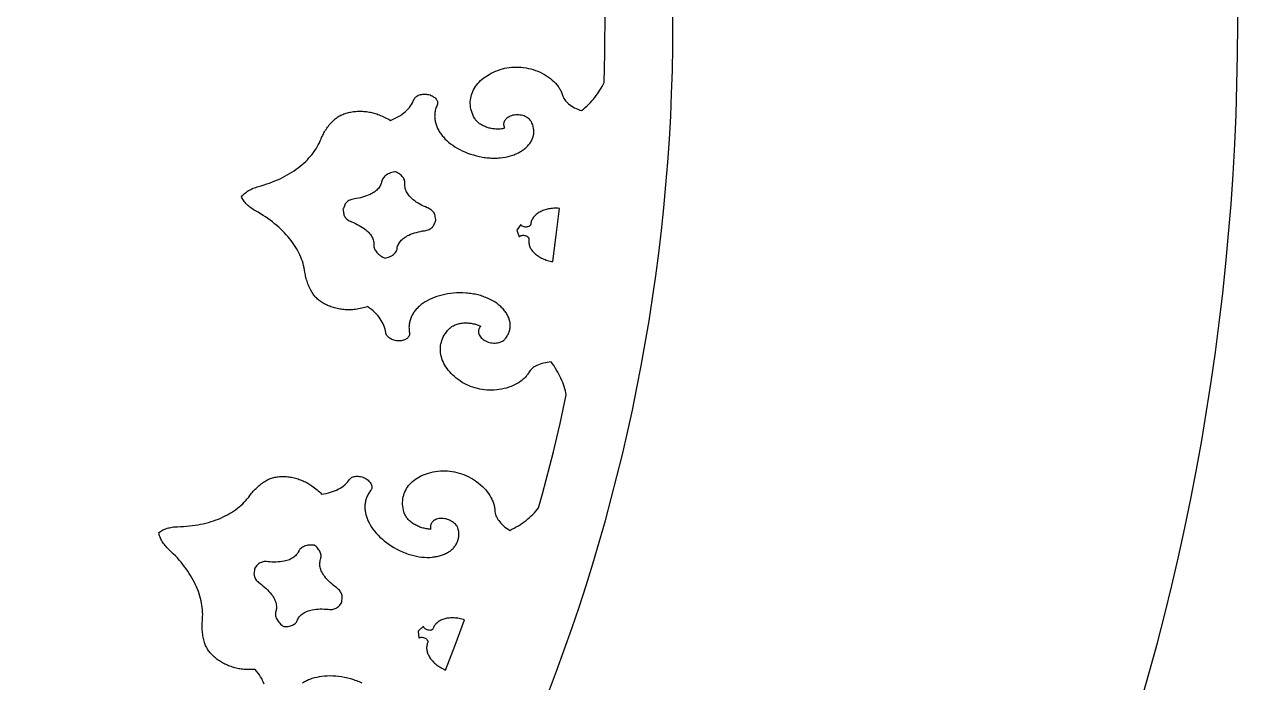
# Model space of a CAD drawing. Extents: x -570 to 570, y -570 to 570.
# Drawn here: x 284.2 to 570, y -155.1 to 0 of the extents above; entities that cross this region are included whole.
import ezdxf

# ---------------------------------------------------------------- set-up
doc = ezdxf.new("R2010")
doc.units = 0
doc.header["$MEASUREMENT"] = 0
doc.layers.add('BITMAP_LAYER', color=18, linetype='CONTINUOUS')

msp = doc.modelspace()

# ---------------------------------------------------------------- linework, layer by layer
at = {"layer": 'BITMAP_LAYER'}
for points in [[(0, 570, 0.414214), (-570, 0, 0.414214), (0, -570, 0.414214), (570, 0, 0.414214)], [(-437, 0, 0.414214), (0, -437, 0.414214), (437, 0, 0.414214), (0, 437, 0.414214)]]:
    msp.add_lwpolyline(points, format="xyb", close=True, dxfattribs=at)
for points in [[(340.77, -155.41), (340.59, -154.97), (340.38, -154.53), (340.15, -154.09), (339.89, -153.65), (339.6, -153.22), (339.3, -152.79), (338.96, -152.36), (338.6, -151.94), (338.24, -151.96), (337.88, -151.98), (337.51, -151.98), (337.14, -151.98), (336.76, -151.96), (336.39, -151.94), (336.01, -151.92), (335.63, -151.88), (335.33, -151.84), (335.04, -151.8), (334.74, -151.75), (334.44, -151.69), (334.15, -151.62), (333.85, -151.55), (333.56, -151.47), (333.27, -151.38), (332.96, -151.27), (332.66, -151.16), (332.37, -151.05), (332.08, -150.93), (331.79, -150.8), (331.51, -150.66), (331.23, -150.52), (330.96, -150.37), (330.7, -150.22), (330.44, -150.06), (330.19, -149.9), (329.94, -149.73), (329.7, -149.56), (329.47, -149.38), (329.24, -149.2), (329.02, -149.01), (328.81, -148.82), (328.61, -148.62), (328.41, -148.43), (328.23, -148.22), (328.05, -148.02), (327.88, -147.81), (327.71, -147.6), (327.56, -147.38), (327.42, -147.17), (327.28, -146.95), (327.16, -146.73), (327.04, -146.5), (326.94, -146.28), (326.84, -146.05), (326.76, -145.82), (326.69, -145.59), (326.6, -145.27), (326.51, -144.95), (326.44, -144.62), (326.37, -144.3), (326.31, -143.98), (326.26, -143.66), (326.21, -143.34), (326.18, -143.02), (326.15, -142.71), (326.13, -142.39), (326.12, -142.08), (326.12, -141.77), (326.12, -141.45), (326.13, -141.14), (326.15, -140.84), (326.18, -140.53), (326.23, -140.01), (326.25, -139.49), (326.26, -138.96), (326.24, -138.43), (326.21, -137.9), (326.16, -137.36), (326.08, -136.83), (325.99, -136.29), (325.88, -135.75), (325.75, -135.21), (325.6, -134.67), (325.43, -134.13), (325.24, -133.59), (325.04, -133.05), (324.81, -132.51), (324.57, -131.97), (324.31, -131.44), (324.03, -130.9), (323.73, -130.37), (323.42, -129.83), (323.09, -129.3), (322.74, -128.78), (322.37, -128.25), (321.99, -127.73), (321.59, -127.21), (321.17, -126.7), (320.74, -126.19), (320.29, -125.68), (319.82, -125.18), (319.34, -124.69), (318.84, -124.2), (318.32, -123.71), (318.08, -123.48), (317.85, -123.25), (317.63, -123.01), (317.42, -122.77), (317.23, -122.52), (317.04, -122.28), (316.87, -122.03), (316.72, -121.78), (316.57, -121.52), (316.44, -121.27), (316.32, -121.01), (316.21, -120.75), (316.12, -120.49), (316.04, -120.24), (315.98, -119.98), (315.93, -119.72), (316.14, -119.56), (316.36, -119.41), (316.59, -119.27), (316.83, -119.14), (317.08, -119.01), (317.34, -118.9), (317.61, -118.8), (317.88, -118.7), (318.17, -118.62), (318.46, -118.55), (318.76, -118.48), (319.07, -118.43), (319.38, -118.38), (319.7, -118.35), (320.03, -118.33), (320.36, -118.32), (321.07, -118.3), (321.77, -118.26), (322.46, -118.21), (323.15, -118.14), (323.82, -118.07), (324.48, -117.97), (325.13, -117.86), (325.78, -117.74), (326.41, -117.61), (327.03, -117.46), (327.64, -117.29), (328.24, -117.12), (328.83, -116.93), (329.41, -116.72), (329.97, -116.51), (330.52, -116.28), (331.06, -116.03), (331.59, -115.78), (332.1, -115.51), (332.6, -115.23), (333.08, -114.94), (333.55, -114.63), (334.01, -114.32), (334.45, -113.99), (334.87, -113.65), (335.28, -113.3), (335.68, -112.93), (336.06, -112.56), (336.42, -112.17), (336.76, -111.77), (337.09, -111.36), (337.4, -110.94), (337.59, -110.69), (337.77, -110.45), (337.97, -110.21), (338.17, -109.97), (338.38, -109.74), (338.6, -109.51), (338.82, -109.29), (339.06, -109.07), (339.29, -108.86), (339.54, -108.65), (339.79, -108.44), (340.05, -108.24), (340.31, -108.05), (340.58, -107.85), (340.86, -107.67), (341.14, -107.49), (341.35, -107.36), (341.56, -107.25), (341.78, -107.14), (342.01, -107.04), (342.24, -106.95), (342.48, -106.87), (342.73, -106.79), (342.98, -106.73), (343.24, -106.67), (343.5, -106.62), (343.76, -106.57), (344.03, -106.54), (344.31, -106.51), (344.59, -106.49), (344.87, -106.48), (345.15, -106.48), (345.44, -106.48), (345.73, -106.5), (346.02, -106.52), (346.32, -106.55), (346.62, -106.58), (346.91, -106.63), (347.21, -106.68), (347.51, -106.74), (347.81, -106.81), (348.11, -106.89), (348.41, -106.98), (348.71, -107.07), (349.01, -107.17), (349.31, -107.28), (349.6, -107.4), (349.9, -107.52), (350.18, -107.65), (350.45, -107.78), (350.72, -107.92), (350.99, -108.07), (351.25, -108.22), (351.51, -108.38), (351.76, -108.54), (352, -108.71), (352.31, -108.93), (352.61, -109.16), (352.91, -109.4), (353.19, -109.64), (353.47, -109.88), (353.75, -110.13), (354.01, -110.38), (354.27, -110.64), (354.82, -110.56), (355.35, -110.46), (355.86, -110.34), (356.36, -110.21), (356.85, -110.05), (357.31, -109.88), (357.76, -109.68), (358.19, -109.47), (358.6, -109.25), (358.99, -109), (359.36, -108.74), (359.7, -108.46), (360.03, -108.16), (360.33, -107.85), (360.61, -107.52), (360.86, -107.18), (360.99, -107.02), (361.13, -106.89), (361.3, -106.76), (361.49, -106.66), (361.7, -106.58), (361.92, -106.51), (362.15, -106.47), (362.39, -106.44), (362.65, -106.43), (362.91, -106.44), (363.17, -106.47), (363.44, -106.52), (363.71, -106.59), (363.98, -106.68), (364.25, -106.79), (364.51, -106.91), (364.76, -107.06), (365, -107.22), (365.21, -107.38), (365.4, -107.56), (365.57, -107.74), (365.72, -107.93), (365.84, -108.12), (365.94, -108.32), (366.02, -108.52), (366.07, -108.71), (366.09, -108.91), (366.09, -109.1), (366.07, -109.29), (366.01, -109.47), (365.93, -109.64), (365.87, -109.73), (365.81, -109.81), (365.65, -110.01), (365.51, -110.22), (365.37, -110.43), (365.24, -110.65), (365.12, -110.87), (365.01, -111.09), (364.92, -111.31), (364.83, -111.54), (364.75, -111.77), (364.68, -112), (364.62, -112.23), (364.57, -112.47), (364.53, -112.7), (364.5, -112.94), (364.47, -113.18), (364.46, -113.43), (364.46, -113.67), (364.46, -113.92), (364.48, -114.16), (364.5, -114.41), (364.53, -114.66), (364.57, -114.91), (364.62, -115.16), (364.68, -115.41), (364.75, -115.66), (364.82, -115.91), (364.91, -116.16), (365, -116.41), (365.1, -116.66), (365.21, -116.91), (365.32, -117.16), (365.45, -117.41), (365.72, -117.9), (366.03, -118.39), (366.36, -118.88), (366.73, -119.36), (367.13, -119.83), (367.55, -120.29), (368, -120.75), (368.49, -121.19), (369, -121.62), (369.53, -122.04), (370.1, -122.45), (370.68, -122.84), (371.3, -123.21), (371.94, -123.57), (372.6, -123.9), (373.29, -124.22), (373.62, -124.37), (373.96, -124.5), (374.29, -124.63), (374.63, -124.75), (374.96, -124.86), (375.29, -124.96), (375.63, -125.05), (375.96, -125.13), (376.28, -125.21), (376.61, -125.28), (376.94, -125.34), (377.26, -125.39), (377.9, -125.47), (378.53, -125.52), (379.15, -125.54), (379.75, -125.53), (380.34, -125.48), (380.62, -125.45), (380.91, -125.41), (381.19, -125.37), (381.46, -125.32), (381.73, -125.26), (381.99, -125.19), (382.25, -125.12), (382.51, -125.04), (382.75, -124.95), (382.99, -124.86), (383.23, -124.76), (383.46, -124.66), (383.68, -124.55), (383.9, -124.43), (384.11, -124.31), (384.31, -124.18), (384.5, -124.04), (384.69, -123.9), (384.87, -123.75), (385.04, -123.6), (385.21, -123.44), (385.36, -123.28), (385.51, -123.11), (385.65, -122.93), (385.78, -122.75), (385.9, -122.57), (386.01, -122.38), (386.11, -122.18), (386.21, -121.98), (386.29, -121.77), (386.36, -121.56), (386.43, -121.35), (386.48, -121.13), (386.52, -120.9), (386.55, -120.67), (386.57, -120.44), (386.58, -120.2), (386.58, -119.96), (386.57, -119.71), (386.54, -119.46), (386.5, -119.21), (386.46, -118.95), (386.42, -118.82), (386.38, -118.7), (386.34, -118.57), (386.28, -118.45), (386.15, -118.21), (385.98, -117.98), (385.79, -117.75), (385.58, -117.54), (385.34, -117.34), (385.08, -117.16), (384.81, -116.99), (384.52, -116.84), (384.22, -116.71), (383.9, -116.6), (383.58, -116.5), (383.25, -116.44), (382.92, -116.39), (382.59, -116.38), (382.25, -116.39), (381.92, -116.42), (381.62, -116.48), (381.34, -116.56), (381.08, -116.67), (380.84, -116.79), (380.62, -116.93), (380.53, -117.01), (380.43, -117.09), (380.35, -117.18), (380.27, -117.27), (380.2, -117.37), (380.14, -117.47), (380.08, -117.57), (380.03, -117.67), (379.99, -117.78), (379.96, -117.89), (379.93, -118.01), (379.91, -118.13), (379.9, -118.25), (379.9, -118.37), (379.91, -118.5), (379.92, -118.63), (379.94, -118.76), (379.98, -118.89), (379.71, -118.88), (379.45, -118.87), (379.18, -118.84), (378.92, -118.8), (378.66, -118.76), (378.4, -118.7), (378.14, -118.63), (377.89, -118.56), (377.63, -118.48), (377.38, -118.39), (377.14, -118.29), (376.9, -118.18), (376.66, -118.07), (376.43, -117.95), (376.21, -117.82), (375.99, -117.69), (375.78, -117.55), (375.57, -117.4), (375.37, -117.25), (375.18, -117.09), (375, -116.93), (374.83, -116.76), (374.66, -116.59), (374.51, -116.41), (374.36, -116.23), (374.23, -116.05), (374.1, -115.86), (373.99, -115.67), (373.89, -115.48), (373.8, -115.28), (373.72, -115.08), (373.66, -114.88), (373.54, -114.4), (373.45, -113.94), (373.39, -113.48), (373.35, -113.02), (373.35, -112.58), (373.37, -112.14), (373.42, -111.71), (373.5, -111.29), (373.6, -110.88), (373.73, -110.48), (373.88, -110.09), (374.06, -109.71), (374.27, -109.35), (374.5, -108.99), (374.75, -108.65), (375.02, -108.32), (375.32, -108), (375.64, -107.7), (375.99, -107.41), (376.35, -107.14), (376.74, -106.88), (377.14, -106.64), (377.57, -106.41), (378.02, -106.2), (378.48, -106.01), (378.97, -105.84), (379.47, -105.68), (380, -105.54), (380.54, -105.42), (381.09, -105.33), (381.67, -105.25), (382.26, -105.19), (382.8, -105.16), (383.34, -105.16), (383.89, -105.19), (384.44, -105.24), (384.99, -105.31), (385.54, -105.41), (386.1, -105.54), (386.65, -105.69), (387.19, -105.86), (387.73, -106.06), (388.26, -106.28), (388.78, -106.52), (389.29, -106.79), (389.79, -107.07), (390.27, -107.37), (390.74, -107.7), (391.22, -108.07), (391.68, -108.46), (392.12, -108.85), (392.52, -109.26), (392.9, -109.67), (393.25, -110.1), (393.58, -110.53), (393.87, -110.97), (394.13, -111.41), (394.36, -111.86), (394.46, -112.08), (394.56, -112.31), (394.65, -112.53), (394.73, -112.76), (394.8, -112.98), (394.86, -113.21), (394.92, -113.44), (394.96, -113.66), (395, -113.89), (395.03, -114.11), (395.05, -114.34), (395.06, -114.56), (395.08, -114.85), (395.13, -115.14), (395.2, -115.43), (395.3, -115.72), (395.43, -116.01), (395.58, -116.3), (395.76, -116.59), (395.96, -116.88), (396.22, -117.2), (396.49, -117.51), (396.79, -117.81), (397.11, -118.11), (397.44, -118.39), (397.8, -118.67), (398.16, -118.93), (398.55, -119.18), (399.08, -118.92), (399.6, -118.65), (400.1, -118.38), (400.59, -118.09), (401.07, -117.79), (401.53, -117.48), (401.98, -117.16), (402.41, -116.83), (402.83, -116.5), (403.24, -116.15), (403.63, -115.79), (404.01, -115.43), (404.37, -115.05), (404.72, -114.67), (405.05, -114.28), (405.37, -113.88), (406.28, -110.59), (407.16, -107.29), (408.02, -103.97), (408.84, -100.65), (409.65, -97.32), (410.42, -93.99), (411.17, -90.64), (411.89, -87.29), (411.79, -86.8), (411.68, -86.31), (411.54, -85.82), (411.4, -85.33), (411.23, -84.84), (411.05, -84.34), (410.85, -83.85), (410.63, -83.36), (410.4, -82.87), (410.15, -82.39), (409.89, -81.9), (409.6, -81.42), (409.3, -80.94), (408.99, -80.46), (408.65, -79.98), (408.31, -79.51), (407.85, -79.55), (407.4, -79.61), (406.96, -79.69), (406.53, -79.79), (406.11, -79.9), (405.71, -80.03), (405.32, -80.18), (404.94, -80.34), (404.63, -80.5), (404.34, -80.67), (404.07, -80.86), (403.82, -81.06), (403.6, -81.27), (403.4, -81.5), (403.22, -81.73), (403.07, -81.97), (402.95, -82.17), (402.83, -82.36), (402.7, -82.54), (402.56, -82.73), (402.42, -82.9), (402.26, -83.08), (402.1, -83.25), (401.94, -83.42), (401.76, -83.58), (401.58, -83.74), (401.39, -83.9), (401.19, -84.05), (400.78, -84.33), (400.34, -84.6), (399.88, -84.86), (399.4, -85.09), (398.89, -85.3), (398.36, -85.49), (397.81, -85.66), (397.24, -85.81), (396.65, -85.94), (396.05, -86.04), (395.49, -86.11), (394.92, -86.16), (394.35, -86.18), (393.77, -86.18), (393.2, -86.15), (392.63, -86.09), (392.06, -86.02), (391.5, -85.92), (390.94, -85.8), (390.39, -85.65), (389.86, -85.49), (389.33, -85.3), (388.82, -85.08), (388.32, -84.85), (387.84, -84.6), (387.38, -84.33), (386.88, -84), (386.41, -83.66), (385.96, -83.32), (385.54, -82.96), (385.14, -82.6), (384.77, -82.22), (384.42, -81.84), (384.09, -81.46), (383.8, -81.06), (383.52, -80.66), (383.27, -80.26), (383.05, -79.85), (382.86, -79.44), (382.69, -79.03), (382.54, -78.61), (382.43, -78.19), (382.34, -77.77), (382.27, -77.35), (382.24, -76.93), (382.23, -76.51), (382.24, -76.09), (382.29, -75.67), (382.36, -75.26), (382.46, -74.85), (382.58, -74.44), (382.74, -74.04), (382.92, -73.64), (383.13, -73.25), (383.37, -72.86), (383.64, -72.48), (383.94, -72.11), (384.27, -71.75), (384.42, -71.6), (384.58, -71.46), (384.75, -71.33), (384.93, -71.2), (385.12, -71.08), (385.31, -70.98), (385.52, -70.88), (385.73, -70.78), (385.95, -70.7), (386.18, -70.62), (386.41, -70.56), (386.64, -70.5), (386.89, -70.44), (387.13, -70.4), (387.38, -70.37), (387.64, -70.34), (387.89, -70.33), (388.15, -70.32), (388.41, -70.32), (388.67, -70.33), (388.93, -70.35), (389.2, -70.37), (389.46, -70.41), (389.72, -70.45), (389.98, -70.51), (390.24, -70.57), (390.5, -70.64), (390.75, -70.72), (391, -70.81), (391.25, -70.91), (391.49, -71.02), (391.73, -71.13), (391.64, -71.23), (391.55, -71.34), (391.48, -71.45), (391.42, -71.55), (391.36, -71.66), (391.31, -71.78), (391.27, -71.89), (391.24, -72), (391.22, -72.12), (391.21, -72.24), (391.2, -72.35), (391.21, -72.47), (391.22, -72.59), (391.23, -72.7), (391.26, -72.82), (391.3, -72.94), (391.34, -73.05), (391.39, -73.17), (391.51, -73.39), (391.67, -73.61), (391.85, -73.83), (392.06, -74.03), (392.3, -74.22), (392.57, -74.4), (392.87, -74.57), (393.17, -74.71), (393.49, -74.83), (393.81, -74.92), (394.14, -74.99), (394.46, -75.04), (394.79, -75.06), (395.12, -75.06), (395.44, -75.04), (395.75, -74.99), (396.06, -74.93), (396.35, -74.84), (396.62, -74.73), (396.87, -74.6), (397.1, -74.45), (397.21, -74.37), (397.31, -74.28), (397.4, -74.19), (397.49, -74.09), (397.65, -73.89), (397.8, -73.68), (397.94, -73.47), (398.07, -73.25), (398.18, -73.04), (398.29, -72.83), (398.38, -72.61), (398.45, -72.39), (398.52, -72.17), (398.58, -71.95), (398.62, -71.73), (398.65, -71.51), (398.68, -71.29), (398.69, -71.07), (398.69, -70.85), (398.68, -70.63), (398.66, -70.41), (398.63, -70.19), (398.58, -69.97), (398.53, -69.75), (398.47, -69.53), (398.4, -69.32), (398.32, -69.1), (398.23, -68.89), (398.13, -68.68), (398.02, -68.47), (397.9, -68.26), (397.77, -68.05), (397.63, -67.85), (397.49, -67.64), (397.34, -67.45), (397.17, -67.25), (397, -67.05), (396.82, -66.86), (396.64, -66.68), (396.44, -66.49), (396.24, -66.31), (396.03, -66.13), (395.81, -65.96), (395.58, -65.79), (395.35, -65.62), (395.11, -65.46), (394.86, -65.3), (394.61, -65.15), (394.08, -64.86), (393.52, -64.59), (392.94, -64.34), (392.65, -64.23), (392.34, -64.11), (392.03, -64.01), (391.72, -63.91), (391.39, -63.82), (391.07, -63.73), (390.74, -63.66), (390.4, -63.58), (390.06, -63.52), (389.71, -63.46), (389.36, -63.41), (389, -63.37), (388.65, -63.33), (388.28, -63.3), (387.52, -63.27), (386.78, -63.26), (386.05, -63.28), (385.33, -63.32), (384.63, -63.39), (383.94, -63.49), (383.27, -63.61), (382.62, -63.76), (381.99, -63.93), (381.37, -64.12), (380.78, -64.33), (380.21, -64.56), (379.67, -64.82), (379.14, -65.09), (378.64, -65.38), (378.17, -65.7), (377.95, -65.86), (377.73, -66.02), (377.51, -66.2), (377.31, -66.37), (377.11, -66.55), (376.92, -66.73), (376.74, -66.92), (376.56, -67.11), (376.4, -67.3), (376.24, -67.5), (376.08, -67.7), (375.94, -67.91), (375.8, -68.12), (375.68, -68.33), (375.56, -68.54), (375.45, -68.76), (375.35, -68.98), (375.26, -69.2), (375.17, -69.43), (375.1, -69.66), (375.03, -69.89), (374.98, -70.13), (374.93, -70.36), (374.89, -70.6), (374.87, -70.84), (374.85, -71.09), (374.84, -71.33), (374.85, -71.58), (374.86, -71.83), (374.88, -72.08), (374.92, -72.34), (374.96, -72.59), (374.99, -72.79), (374.98, -72.98), (374.95, -73.17), (374.88, -73.35), (374.79, -73.52), (374.68, -73.68), (374.54, -73.83), (374.39, -73.97), (374.21, -74.1), (374.01, -74.21), (373.79, -74.31), (373.55, -74.39), (373.3, -74.46), (373.04, -74.51), (372.76, -74.54), (372.47, -74.55), (372.17, -74.54), (371.89, -74.51), (371.61, -74.47), (371.33, -74.4), (371.07, -74.32), (370.82, -74.22), (370.59, -74.11), (370.37, -73.99), (370.17, -73.85), (369.98, -73.7), (369.82, -73.54), (369.68, -73.37), (369.56, -73.19), (369.46, -73.01), (369.4, -72.81), (369.36, -72.62), (369.29, -72.2), (369.2, -71.78), (369.08, -71.36), (368.93, -70.95), (368.75, -70.54), (368.55, -70.14), (368.31, -69.74), (368.06, -69.35), (367.78, -68.96), (367.47, -68.58), (367.14, -68.21), (366.78, -67.85), (366.4, -67.49), (366, -67.15), (365.58, -66.82), (365.13, -66.5), (364.78, -66.6), (364.43, -66.7), (364.07, -66.79), (363.71, -66.88), (363.34, -66.96), (362.97, -67.03), (362.6, -67.09), (362.22, -67.15), (361.93, -67.18), (361.63, -67.21), (361.33, -67.23), (361.03, -67.24), (360.73, -67.25), (360.42, -67.25), (360.12, -67.24), (359.81, -67.22), (359.49, -67.19), (359.17, -67.16), (358.86, -67.12), (358.55, -67.07), (358.24, -67.01), (357.93, -66.95), (357.63, -66.88), (357.33, -66.8), (357.04, -66.71), (356.75, -66.62), (356.47, -66.52), (356.19, -66.42), (355.91, -66.31), (355.64, -66.19), (355.38, -66.07), (355.12, -65.94), (354.87, -65.8), (354.63, -65.66), (354.39, -65.52), (354.16, -65.37), (353.94, -65.21), (353.72, -65.05), (353.51, -64.88), (353.31, -64.71), (353.12, -64.53), (352.94, -64.35), (352.76, -64.17), (352.6, -63.98), (352.44, -63.79), (352.3, -63.59), (352.16, -63.39), (352.04, -63.18), (351.87, -62.89), (351.71, -62.6), (351.56, -62.3), (351.42, -62), (351.28, -61.71), (351.16, -61.41), (351.04, -61.11), (350.93, -60.81), (350.83, -60.51), (350.73, -60.21), (350.65, -59.9), (350.57, -59.6), (350.5, -59.3), (350.44, -58.99), (350.38, -58.69), (350.34, -58.39), (350.26, -57.87), (350.15, -57.35), (350.03, -56.84), (349.89, -56.33), (349.73, -55.82), (349.55, -55.32), (349.35, -54.81), (349.13, -54.31), (348.9, -53.82), (348.64, -53.33), (348.37, -52.84), (348.07, -52.35), (347.76, -51.87), (347.43, -51.4), (347.09, -50.93), (346.72, -50.46), (346.34, -50), (345.94, -49.55), (345.53, -49.1), (345.09, -48.66), (344.64, -48.23), (344.18, -47.8), (343.7, -47.38), (343.2, -46.96), (342.69, -46.56), (342.16, -46.16), (341.62, -45.77), (341.06, -45.38), (340.48, -45.01), (339.9, -44.64), (339.29, -44.28), (338.68, -43.94), (338.39, -43.77), (338.11, -43.6), (337.84, -43.42), (337.58, -43.24), (337.33, -43.05), (337.09, -42.85), (336.87, -42.65), (336.66, -42.44), (336.45, -42.23), (336.27, -42.01), (336.09, -41.79), (335.92, -41.57), (335.77, -41.34), (335.63, -41.11), (335.51, -40.87), (335.4, -40.63), (335.56, -40.43), (335.74, -40.23), (335.93, -40.04), (336.13, -39.85), (336.35, -39.67), (336.57, -39.5), (336.81, -39.34), (337.05, -39.18), (337.31, -39.03), (337.58, -38.89), (337.85, -38.75), (338.14, -38.63), (338.43, -38.51), (338.74, -38.4), (339.05, -38.3), (339.37, -38.21), (340.05, -38.02), (340.72, -37.82), (341.38, -37.6), (342.03, -37.38), (342.66, -37.14), (343.28, -36.89), (343.89, -36.63), (344.49, -36.36), (345.07, -36.07), (345.64, -35.78), (346.19, -35.47), (346.73, -35.16), (347.26, -34.83), (347.77, -34.5), (348.26, -34.15), (348.74, -33.8), (349.21, -33.43), (349.66, -33.06), (350.09, -32.68), (350.51, -32.29), (350.91, -31.89), (351.29, -31.48), (351.66, -31.06), (352.01, -30.64), (352.34, -30.21), (352.65, -29.76), (352.95, -29.32), (353.23, -28.86), (353.49, -28.4), (353.73, -27.93), (353.95, -27.45), (354.15, -26.97), (354.27, -26.69), (354.39, -26.41), (354.52, -26.13), (354.67, -25.85), (354.81, -25.57), (354.97, -25.3), (355.13, -25.03), (355.31, -24.76), (355.48, -24.5), (355.67, -24.23), (355.87, -23.98), (356.07, -23.72), (356.28, -23.46), (356.49, -23.21), (356.72, -22.97), (356.95, -22.72), (357.12, -22.55), (357.3, -22.39), (357.49, -22.23), (357.69, -22.08), (357.89, -21.94), (358.11, -21.8), (358.33, -21.67), (358.55, -21.54), (358.79, -21.43), (359.03, -21.31), (359.28, -21.21), (359.53, -21.11), (359.79, -21.02), (360.06, -20.93), (360.33, -20.86), (360.61, -20.78), (360.89, -20.72), (361.17, -20.66), (361.46, -20.61), (361.75, -20.57), (362.05, -20.54), (362.35, -20.51), (362.65, -20.49), (362.96, -20.48), (363.27, -20.47), (363.58, -20.48), (363.89, -20.49), (364.2, -20.51), (364.51, -20.53), (364.83, -20.57), (365.15, -20.61), (365.46, -20.66), (365.76, -20.72), (366.06, -20.78), (366.36, -20.85), (366.65, -20.93), (366.94, -21.02), (367.23, -21.11), (367.51, -21.21), (367.79, -21.31), (368.14, -21.46), (368.49, -21.61), (368.83, -21.76), (369.17, -21.93), (369.5, -22.1), (369.82, -22.27), (370.14, -22.45), (370.45, -22.64), (370.96, -22.43), (371.46, -22.21), (371.93, -21.97), (372.38, -21.72), (372.82, -21.45), (373.23, -21.17), (373.62, -20.88), (373.98, -20.57), (374.32, -20.25), (374.64, -19.92), (374.94, -19.58), (375.21, -19.22), (375.45, -18.86), (375.67, -18.48), (375.86, -18.1), (376.02, -17.71), (376.11, -17.52), (376.22, -17.35), (376.36, -17.2), (376.51, -17.05), (376.69, -16.92), (376.89, -16.81), (377.1, -16.71), (377.33, -16.62), (377.58, -16.55), (377.83, -16.5), (378.1, -16.46), (378.37, -16.45), (378.65, -16.45), (378.93, -16.47), (379.22, -16.51), (379.51, -16.57), (379.79, -16.65), (380.05, -16.75), (380.3, -16.86), (380.52, -16.99), (380.73, -17.13), (380.92, -17.27), (381.09, -17.43), (381.23, -17.6), (381.35, -17.77), (381.45, -17.95), (381.52, -18.13), (381.57, -18.32), (381.58, -18.51), (381.57, -18.7), (381.53, -18.89), (381.5, -18.98), (381.46, -19.07), (381.36, -19.31), (381.26, -19.55), (381.18, -19.79), (381.11, -20.03), (381.04, -20.27), (380.99, -20.51), (380.95, -20.75), (380.92, -20.99), (380.9, -21.23), (380.89, -21.47), (380.88, -21.71), (380.89, -21.95), (380.91, -22.19), (380.93, -22.43), (380.97, -22.67), (381.02, -22.91), (381.07, -23.15), (381.13, -23.38), (381.21, -23.62), (381.29, -23.85), (381.38, -24.09), (381.48, -24.32), (381.59, -24.55), (381.7, -24.78), (381.83, -25.01), (381.96, -25.23), (382.1, -25.45), (382.25, -25.68), (382.41, -25.89), (382.57, -26.11), (382.75, -26.32), (382.93, -26.54), (383.31, -26.95), (383.72, -27.36), (384.17, -27.75), (384.64, -28.12), (385.13, -28.49), (385.66, -28.84), (386.21, -29.17), (386.78, -29.48), (387.38, -29.78), (388, -30.06), (388.64, -30.32), (389.31, -30.56), (390, -30.77), (390.7, -30.96), (391.43, -31.13), (392.17, -31.28), (392.53, -31.34), (392.89, -31.39), (393.24, -31.43), (393.6, -31.47), (393.95, -31.49), (394.29, -31.51), (394.64, -31.52), (394.98, -31.53), (395.32, -31.52), (395.65, -31.51), (395.98, -31.49), (396.31, -31.46), (396.95, -31.39), (397.57, -31.28), (398.17, -31.15), (398.75, -31), (399.32, -30.82), (399.59, -30.72), (399.85, -30.61), (400.11, -30.5), (400.37, -30.39), (400.61, -30.26), (400.85, -30.14), (401.09, -30), (401.31, -29.87), (401.53, -29.72), (401.75, -29.58), (401.95, -29.42), (402.15, -29.27), (402.34, -29.11), (402.52, -28.94), (402.69, -28.77), (402.86, -28.6), (403.02, -28.42), (403.16, -28.24), (403.3, -28.05), (403.43, -27.86), (403.55, -27.67), (403.67, -27.47), (403.77, -27.27), (403.86, -27.07), (403.94, -26.86), (404.02, -26.65), (404.08, -26.44), (404.13, -26.23), (404.18, -26.01), (404.21, -25.79), (404.23, -25.57), (404.24, -25.34), (404.24, -25.12), (404.22, -24.89), (404.2, -24.66), (404.16, -24.43), (404.11, -24.19), (404.05, -23.96), (403.98, -23.72), (403.9, -23.49), (403.8, -23.25), (403.69, -23.01), (403.63, -22.89), (403.56, -22.78), (403.49, -22.67), (403.4, -22.56), (403.21, -22.36), (403, -22.18), (402.76, -22.01), (402.5, -21.85), (402.22, -21.72), (401.93, -21.6), (401.62, -21.5), (401.31, -21.42), (400.98, -21.37), (400.65, -21.33), (400.32, -21.32), (399.98, -21.34), (399.65, -21.37), (399.32, -21.44), (398.99, -21.53), (398.69, -21.64), (398.41, -21.77), (398.15, -21.92), (397.92, -22.08), (397.72, -22.26), (397.55, -22.45), (397.47, -22.55), (397.4, -22.65), (397.34, -22.75), (397.29, -22.86), (397.24, -22.97), (397.2, -23.08), (397.17, -23.19), (397.15, -23.31), (397.13, -23.42), (397.13, -23.54), (397.13, -23.66), (397.14, -23.78), (397.16, -23.9), (397.19, -24.02), (397.22, -24.14), (397.27, -24.26), (397.32, -24.38), (397.39, -24.5), (397.13, -24.56), (396.87, -24.6), (396.61, -24.64), (396.34, -24.67), (396.08, -24.69), (395.81, -24.69), (395.54, -24.69), (395.28, -24.68), (395.01, -24.66), (394.75, -24.63), (394.49, -24.6), (394.23, -24.55), (393.97, -24.5), (393.72, -24.44), (393.47, -24.37), (393.23, -24.29), (392.99, -24.2), (392.75, -24.11), (392.52, -24.01), (392.3, -23.9), (392.09, -23.79), (391.88, -23.67), (391.68, -23.54), (391.48, -23.41), (391.3, -23.27), (391.12, -23.12), (390.96, -22.97), (390.8, -22.81), (390.66, -22.64), (390.52, -22.47), (390.4, -22.3), (390.29, -22.12), (390.06, -21.69), (389.86, -21.25), (389.69, -20.82), (389.55, -20.39), (389.44, -19.96), (389.36, -19.53), (389.3, -19.1), (389.28, -18.67), (389.28, -18.25), (389.31, -17.83), (389.37, -17.42), (389.45, -17.01), (389.56, -16.6), (389.7, -16.2), (389.86, -15.81), (390.05, -15.42), (390.26, -15.04), (390.5, -14.67), (390.77, -14.31), (391.05, -13.96), (391.37, -13.62), (391.7, -13.28), (392.06, -12.96), (392.45, -12.65), (392.86, -12.35), (393.29, -12.07), (393.74, -11.8), (394.21, -11.54), (394.71, -11.29), (395.23, -11.06), (395.77, -10.85), (396.33, -10.65), (396.84, -10.5), (397.37, -10.37), (397.9, -10.26), (398.45, -10.18), (399.01, -10.12), (399.57, -10.08), (400.13, -10.07), (400.7, -10.09), (401.27, -10.13), (401.84, -10.19), (402.41, -10.28), (402.98, -10.39), (403.53, -10.52), (404.08, -10.68), (404.63, -10.86), (405.16, -11.06), (405.72, -11.31), (406.26, -11.57), (406.77, -11.85), (407.26, -12.15), (407.73, -12.46), (408.17, -12.79), (408.59, -13.13), (408.98, -13.48), (409.34, -13.85), (409.67, -14.23), (409.82, -14.42), (409.97, -14.62), (410.11, -14.82), (410.24, -15.02), (410.36, -15.22), (410.48, -15.42), (410.59, -15.63), (410.69, -15.84), (410.78, -16.05), (410.86, -16.26), (410.93, -16.47), (410.99, -16.69), (411.08, -16.96), (411.2, -17.23), (411.34, -17.5), (411.51, -17.76), (411.7, -18.01), (411.92, -18.26), (412.16, -18.49), (412.43, -18.72), (412.75, -18.97), (413.09, -19.21), (413.46, -19.43), (413.83, -19.64), (414.23, -19.84), (414.63, -20.02), (415.06, -20.19), (415.49, -20.34), (415.93, -19.97), (416.36, -19.59), (416.78, -19.21), (417.18, -18.82), (417.56, -18.43), (417.93, -18.03), (418.28, -17.62), (418.62, -17.21), (418.94, -16.79), (419.25, -16.37), (419.54, -15.94), (419.82, -15.51), (420.08, -15.07), (420.33, -14.63), (420.56, -14.18), (420.77, -13.73), (420.87, -10.3), (420.94, -6.87), (420.99, -3.43), (421, 0), (420.99, 3.47)], [(363.84, -155.16), (363.52, -155.02), (363.2, -154.88), (362.87, -154.75), (362.54, -154.62), (362.2, -154.5), (361.85, -154.38), (361.12, -154.17), (360.4, -153.98), (359.69, -153.82), (358.98, -153.7), (358.28, -153.6), (357.59, -153.53), (356.91, -153.49), (356.24, -153.47), (355.59, -153.48), (354.95, -153.52), (354.32, -153.59), (353.71, -153.68), (353.12, -153.79), (352.55, -153.93), (351.99, -154.1), (351.46, -154.29), (351.2, -154.39), (350.95, -154.5), (350.7, -154.62), (350.46, -154.74), (350.23, -154.86), (350, -155), (349.78, -155.13)]]:
    msp.add_lwpolyline(points, dxfattribs=at)
for points in [[(381.17, -46.19), (381.13, -45.99), (381.03, -45.33), (380.99, -45.07), (380.93, -44.86), (380.85, -44.65), (380.74, -44.44), (380.62, -44.26), (380.48, -44.09), (380.32, -43.92), (380.13, -43.76), (379.92, -43.61), (379.69, -43.47), (379.44, -43.34), (379.12, -43.2), (378.71, -43.03), (378.25, -42.82), (377.81, -42.6), (377.38, -42.37), (376.97, -42.12), (376.57, -41.87), (376.18, -41.6), (375.81, -41.32), (375.56, -41.11), (375.32, -40.89), (375.1, -40.67), (374.89, -40.44), (374.7, -40.2), (374.53, -39.95), (374.38, -39.71), (374.25, -39.45), (374.14, -39.2), (374.04, -38.94), (373.97, -38.68), (373.91, -38.41), (373.88, -38.15), (373.87, -37.88), (373.88, -37.62), (373.9, -37.44), (373.9, -37.24), (373.87, -37.03), (373.82, -36.82), (373.75, -36.61), (373.66, -36.41), (373.54, -36.2), (373.41, -36.01), (373.25, -35.81), (373.07, -35.63), (372.87, -35.44), (372.65, -35.27), (372.41, -35.11), (372.15, -34.95), (371.87, -34.81), (371.7, -34.73), (371.47, -34.76), (371.13, -34.83), (370.81, -34.91), (370.5, -35.01), (370.21, -35.12), (369.94, -35.24), (369.69, -35.38), (369.45, -35.53), (369.24, -35.7), (369.05, -35.87), (368.88, -36.05), (368.73, -36.24), (368.61, -36.44), (368.5, -36.65), (368.44, -36.83), (368.43, -36.96), (368.37, -37.22), (368.3, -37.47), (368.2, -37.72), (368.08, -37.96), (367.95, -38.2), (367.8, -38.43), (367.63, -38.65), (367.44, -38.86), (367.23, -39.07), (367.01, -39.26), (366.77, -39.45), (366.51, -39.63), (366.24, -39.79), (365.96, -39.95), (365.67, -40.09), (365.24, -40.27), (364.8, -40.44), (364.35, -40.59), (363.89, -40.73), (363.41, -40.85), (362.93, -40.96), (362.44, -41.05), (362, -41.12), (361.66, -41.18), (361.38, -41.24), (361.13, -41.33), (360.89, -41.42), (360.67, -41.53), (360.47, -41.66), (360.29, -41.79), (360.13, -41.94), (359.97, -42.11), (359.84, -42.3), (359.73, -42.49), (359.63, -42.73), (359.38, -43.35), (359.29, -43.54), (359.33, -43.73), (359.43, -44.4), (359.47, -44.66), (359.53, -44.87), (359.61, -45.08), (359.72, -45.28), (359.84, -45.47), (359.98, -45.64), (360.15, -45.81), (360.33, -45.97), (360.54, -46.12), (360.77, -46.26), (361.02, -46.39), (361.34, -46.53), (361.76, -46.7), (362.21, -46.91), (362.65, -47.13), (363.08, -47.36), (363.5, -47.6), (363.9, -47.86), (364.28, -48.13), (364.66, -48.41), (364.91, -48.62), (365.15, -48.83), (365.37, -49.06), (365.57, -49.29), (365.76, -49.53), (365.93, -49.77), (366.08, -50.02), (366.21, -50.27), (366.33, -50.53), (366.42, -50.79), (366.5, -51.05), (366.55, -51.31), (366.58, -51.58), (366.6, -51.84), (366.59, -52.11), (366.57, -52.24), (366.59, -52.42), (366.64, -52.65), (366.71, -52.87), (366.81, -53.1), (366.93, -53.31), (367.08, -53.53), (367.24, -53.74), (367.44, -53.94), (367.65, -54.13), (367.88, -54.32), (368.14, -54.5), (368.41, -54.67), (368.71, -54.82), (369.02, -54.97), (369.23, -55.05), (369.41, -55.02), (369.72, -54.95), (370.01, -54.86), (370.28, -54.76), (370.54, -54.64), (370.77, -54.51), (370.99, -54.37), (371.19, -54.22), (371.38, -54.06), (371.54, -53.9), (371.68, -53.72), (371.79, -53.54), (371.89, -53.35), (371.96, -53.15), (372.02, -52.94), (372.04, -52.77), (372.09, -52.51), (372.17, -52.26), (372.26, -52.01), (372.38, -51.76), (372.51, -51.53), (372.67, -51.3), (372.84, -51.08), (373.03, -50.86), (373.23, -50.66), (373.46, -50.46), (373.7, -50.28), (373.95, -50.1), (374.22, -49.94), (374.5, -49.78), (374.8, -49.64), (375.23, -49.46), (375.67, -49.29), (376.12, -49.13), (376.58, -49), (377.05, -48.87), (377.53, -48.77), (378.02, -48.68), (378.47, -48.61), (378.81, -48.55), (379.08, -48.48), (379.34, -48.4), (379.58, -48.3), (379.8, -48.19), (380, -48.07), (380.18, -47.94), (380.34, -47.79), (380.49, -47.61), (380.62, -47.43), (380.73, -47.24), (380.83, -47), (381.08, -46.37)], [(409.49, -49.63), (410.25, -43.35), (409.92, -43.33), (409.59, -43.32), (409.27, -43.32), (408.95, -43.34), (408.63, -43.36), (408.33, -43.39), (408.02, -43.43), (407.73, -43.48), (407.44, -43.55), (407.15, -43.62), (406.88, -43.7), (406.61, -43.78), (406.35, -43.88), (406.1, -43.99), (405.86, -44.1), (405.63, -44.22), (405.41, -44.35), (405.19, -44.49), (404.99, -44.63), (404.8, -44.78), (404.62, -44.94), (404.45, -45.11), (404.3, -45.28), (404.16, -45.45), (404.03, -45.64), (403.91, -45.83), (403.81, -46.02), (403.72, -46.22), (403.64, -46.43), (403.59, -46.64), (403.54, -46.85), (403.51, -47.07), (403.5, -47.15), (403.48, -47.23), (403.45, -47.3), (403.41, -47.36), (403.36, -47.42), (403.3, -47.48), (403.24, -47.53), (403.17, -47.57), (403.02, -47.65), (402.85, -47.71), (402.66, -47.74), (402.47, -47.76), (402.27, -47.75), (402.07, -47.73), (401.88, -47.68), (401.69, -47.61), (401.53, -47.52), (401.45, -47.47), (401.38, -47.41), (401.31, -47.35), (401.25, -47.28), (401.2, -47.21), (401.15, -47.13), (400.27, -48.51), (400.8, -50.06), (400.86, -50), (400.93, -49.94), (401, -49.89), (401.08, -49.84), (401.25, -49.77), (401.44, -49.73), (401.63, -49.7), (401.83, -49.7), (402.03, -49.73), (402.22, -49.77), (402.41, -49.83), (402.58, -49.91), (402.73, -50), (402.86, -50.11), (402.92, -50.17), (402.97, -50.24), (403.01, -50.31), (403.04, -50.38), (403.07, -50.45), (403.08, -50.53), (403.08, -50.6), (403.08, -50.69), (403.05, -50.9), (403.04, -51.12), (403.05, -51.34), (403.07, -51.56), (403.11, -51.77), (403.16, -51.99), (403.23, -52.2), (403.31, -52.41), (403.41, -52.61), (403.52, -52.82), (403.64, -53.02), (403.78, -53.21), (403.93, -53.41), (404.09, -53.59), (404.26, -53.78), (404.45, -53.96), (404.64, -54.13), (404.85, -54.3), (405.07, -54.46), (405.3, -54.62), (405.53, -54.77), (405.78, -54.91), (406.04, -55.05), (406.31, -55.18), (406.58, -55.3), (406.87, -55.41), (407.16, -55.52), (407.46, -55.61), (407.76, -55.7), (408.08, -55.78), (408.4, -55.85), (408.72, -55.9)], [(359.04, -136.07), (359.05, -135.87), (359.11, -135.2), (359.14, -134.94), (359.13, -134.72), (359.1, -134.49), (359.04, -134.27), (358.97, -134.06), (358.87, -133.86), (358.75, -133.66), (358.61, -133.46), (358.44, -133.26), (358.25, -133.07), (358.04, -132.88), (357.77, -132.67), (357.41, -132.41), (357.01, -132.1), (356.64, -131.78), (356.28, -131.45), (355.93, -131.11), (355.61, -130.77), (355.29, -130.42), (355, -130.06), (354.8, -129.79), (354.63, -129.52), (354.46, -129.25), (354.32, -128.98), (354.19, -128.7), (354.09, -128.43), (354, -128.15), (353.93, -127.87), (353.88, -127.6), (353.85, -127.32), (353.85, -127.05), (353.86, -126.78), (353.89, -126.52), (353.94, -126.26), (354.01, -126), (354.07, -125.84), (354.12, -125.63), (354.15, -125.42), (354.15, -125.21), (354.13, -124.99), (354.09, -124.77), (354.03, -124.55), (353.94, -124.32), (353.83, -124.1), (353.7, -123.87), (353.55, -123.65), (353.38, -123.43), (353.18, -123.21), (352.97, -122.99), (352.73, -122.79), (352.59, -122.67), (352.36, -122.65), (352.02, -122.63), (351.68, -122.63), (351.36, -122.66), (351.05, -122.69), (350.76, -122.75), (350.48, -122.83), (350.22, -122.92), (349.97, -123.02), (349.74, -123.15), (349.53, -123.28), (349.34, -123.43), (349.17, -123.6), (349.02, -123.78), (348.92, -123.93), (348.88, -124.05), (348.76, -124.29), (348.63, -124.52), (348.47, -124.74), (348.3, -124.95), (348.12, -125.15), (347.91, -125.33), (347.69, -125.51), (347.46, -125.67), (347.21, -125.82), (346.95, -125.95), (346.67, -126.08), (346.38, -126.19), (346.08, -126.28), (345.77, -126.37), (345.45, -126.43), (344.99, -126.51), (344.52, -126.57), (344.05, -126.61), (343.56, -126.63), (343.08, -126.64), (342.58, -126.63), (342.09, -126.6), (341.64, -126.56), (341.29, -126.53), (341.01, -126.53), (340.74, -126.55), (340.49, -126.58), (340.25, -126.64), (340.02, -126.71), (339.82, -126.8), (339.63, -126.9), (339.44, -127.04), (339.26, -127.18), (339.11, -127.35), (338.96, -127.55), (338.56, -128.1), (338.43, -128.25), (338.43, -128.46), (338.36, -129.13), (338.34, -129.39), (338.35, -129.6), (338.38, -129.83), (338.43, -130.06), (338.5, -130.26), (338.6, -130.46), (338.72, -130.67), (338.86, -130.87), (339.03, -131.06), (339.22, -131.25), (339.43, -131.44), (339.71, -131.65), (340.07, -131.92), (340.46, -132.23), (340.84, -132.55), (341.2, -132.87), (341.54, -133.21), (341.87, -133.55), (342.18, -133.91), (342.47, -134.27), (342.67, -134.53), (342.85, -134.8), (343.01, -135.07), (343.15, -135.35), (343.28, -135.62), (343.39, -135.9), (343.47, -136.18), (343.54, -136.45), (343.59, -136.73), (343.62, -137), (343.63, -137.27), (343.62, -137.54), (343.59, -137.81), (343.54, -138.07), (343.46, -138.32), (343.42, -138.45), (343.39, -138.63), (343.38, -138.86), (343.4, -139.1), (343.44, -139.34), (343.51, -139.58), (343.6, -139.82), (343.71, -140.06), (343.85, -140.3), (344.01, -140.55), (344.19, -140.78), (344.4, -141.02), (344.62, -141.25), (344.87, -141.47), (345.14, -141.68), (345.33, -141.82), (345.51, -141.83), (345.83, -141.83), (346.13, -141.81), (346.42, -141.78), (346.69, -141.73), (346.95, -141.66), (347.2, -141.58), (347.43, -141.48), (347.65, -141.37), (347.84, -141.24), (348.02, -141.11), (348.18, -140.96), (348.32, -140.79), (348.44, -140.62), (348.54, -140.43), (348.6, -140.27), (348.71, -140.03), (348.85, -139.8), (349, -139.58), (349.17, -139.38), (349.36, -139.18), (349.56, -138.99), (349.78, -138.82), (350.02, -138.66), (350.26, -138.51), (350.53, -138.37), (350.8, -138.25), (351.09, -138.14), (351.39, -138.04), (351.71, -137.96), (352.03, -137.89), (352.49, -137.82), (352.95, -137.76), (353.43, -137.72), (353.91, -137.69), (354.4, -137.69), (354.89, -137.7), (355.39, -137.73), (355.84, -137.77), (356.18, -137.79), (356.46, -137.79), (356.73, -137.78), (356.99, -137.74), (357.23, -137.68), (357.45, -137.61), (357.66, -137.53), (357.85, -137.42), (358.04, -137.29), (358.21, -137.14), (358.36, -136.98), (358.52, -136.77), (358.91, -136.22)], [(385.71, -146.18), (387.95, -140.27), (387.64, -140.17), (387.32, -140.09), (387.01, -140.01), (386.69, -139.94), (386.38, -139.89), (386.08, -139.85), (385.77, -139.82), (385.47, -139.8), (385.18, -139.79), (384.89, -139.79), (384.6, -139.8), (384.32, -139.82), (384.04, -139.85), (383.77, -139.89), (383.51, -139.95), (383.26, -140.01), (383.01, -140.08), (382.77, -140.16), (382.54, -140.26), (382.32, -140.36), (382.11, -140.47), (381.91, -140.59), (381.71, -140.72), (381.53, -140.85), (381.36, -141), (381.2, -141.16), (381.06, -141.32), (380.93, -141.49), (380.8, -141.68), (380.7, -141.87), (380.6, -142.06), (380.52, -142.27), (380.49, -142.35), (380.45, -142.41), (380.41, -142.47), (380.35, -142.53), (380.29, -142.58), (380.22, -142.62), (380.15, -142.65), (380.07, -142.68), (379.9, -142.71), (379.72, -142.73), (379.54, -142.72), (379.34, -142.69), (379.15, -142.63), (378.97, -142.56), (378.79, -142.47), (378.63, -142.36), (378.49, -142.23), (378.42, -142.16), (378.37, -142.09), (378.32, -142.01), (378.28, -141.93), (378.24, -141.85), (378.22, -141.76), (377.03, -142.89), (377.17, -144.53), (377.25, -144.48), (377.33, -144.44), (377.41, -144.4), (377.5, -144.38), (377.68, -144.35), (377.87, -144.35), (378.07, -144.38), (378.26, -144.42), (378.45, -144.49), (378.62, -144.58), (378.79, -144.68), (378.94, -144.8), (379.06, -144.93), (379.17, -145.07), (379.2, -145.14), (379.24, -145.22), (379.26, -145.29), (379.27, -145.37), (379.28, -145.44), (379.27, -145.52), (379.26, -145.6), (379.23, -145.67), (379.16, -145.88), (379.09, -146.09), (379.05, -146.3), (379.02, -146.52), (379, -146.74), (379, -146.96), (379.02, -147.18), (379.05, -147.4), (379.09, -147.63), (379.15, -147.85), (379.22, -148.07), (379.31, -148.3), (379.41, -148.52), (379.52, -148.74), (379.64, -148.96), (379.78, -149.18), (379.93, -149.4), (380.09, -149.61), (380.26, -149.82), (380.45, -150.02), (380.64, -150.23), (380.85, -150.43), (381.07, -150.62), (381.3, -150.81), (381.53, -150.99), (381.78, -151.17), (382.04, -151.34), (382.31, -151.51), (382.59, -151.66), (382.87, -151.82), (383.17, -151.96), (383.47, -152.09)]]:
    msp.add_lwpolyline(points, close=True, dxfattribs=at)

doc.saveas('drawing.dxf')
